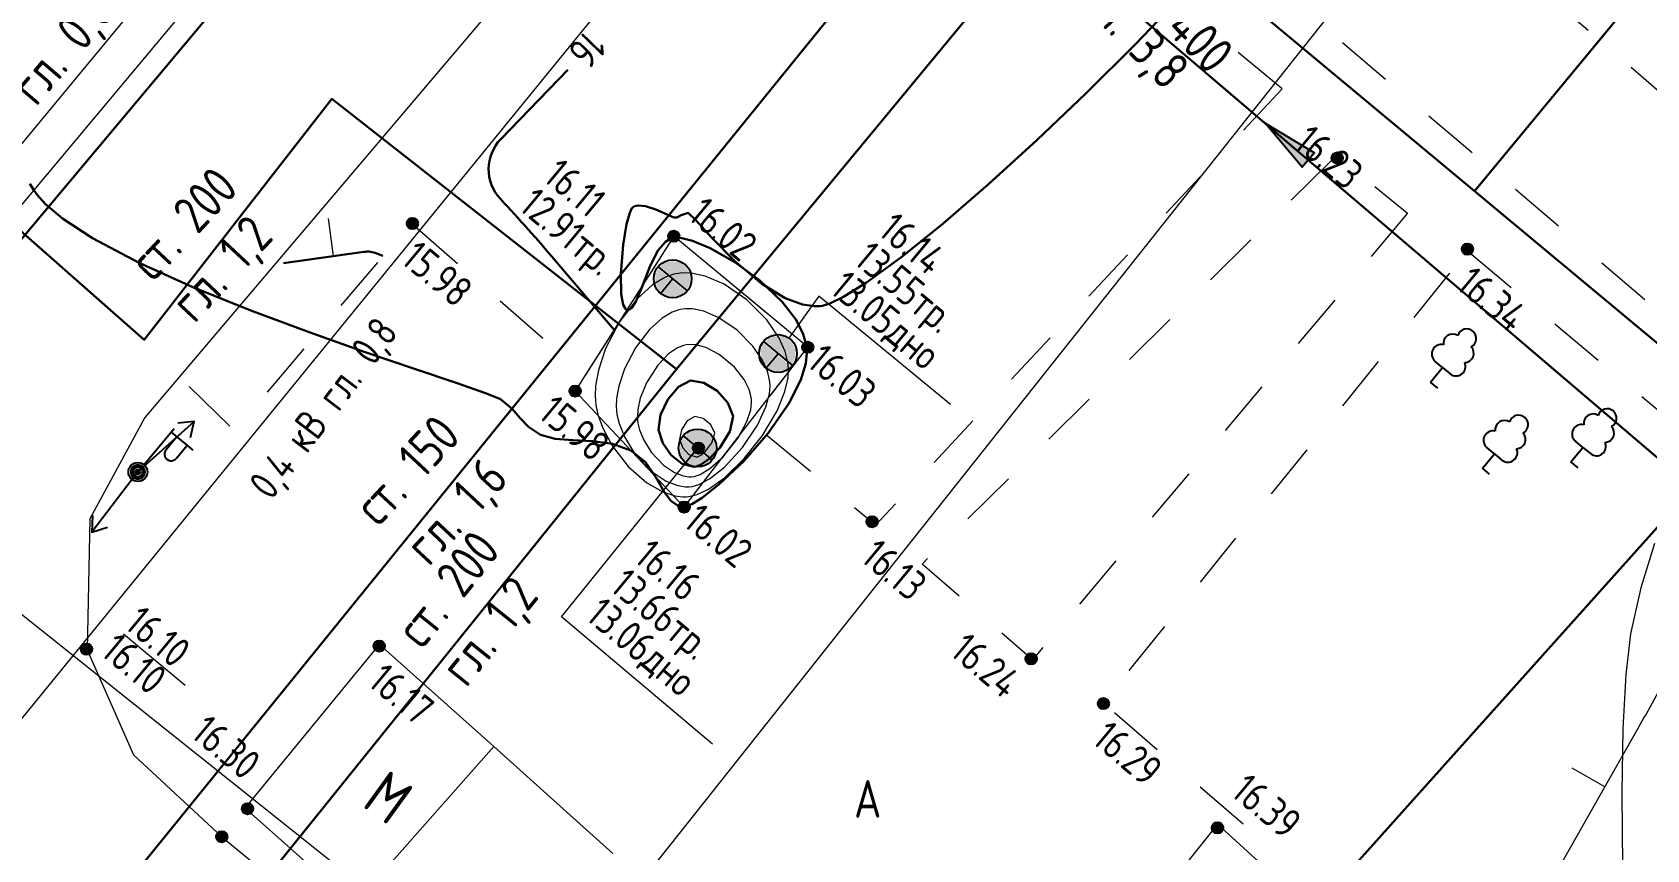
# Model space of a CAD drawing. Header units: metres. Extents: x -149473 to 83396, y -14167 to 104709.
# Drawn here: x -4699.49 to -4678.15, y 42731.4 to 42742.21 of the extents above; entities that cross this region are included whole.
import ezdxf
from ezdxf.enums import TextEntityAlignment as Align

# ---------------------------------------------------------------- set-up
doc = ezdxf.new("R2010")
doc.units = ezdxf.units.M
doc.linetypes.add('g5_01_5x1_5', pattern=[1.5, 0.75, -0.75])
for name, color, linetype, transparency in [('03_Здания и строения', 7, 'Continuous', 0.6), ('06_Инженерно-технические сооружения', 7, 'Continuous', 0.6), ('07_Объекты электропередачи', 7, 'Continuous', 0.6), ('10_Границы покрытий и угодий', 7, 'Continuous', 0.6), ('13_Растительность', 7, 'Continuous', 0.6), ('19_Горизонтали', 7, 'Continuous', 0.6), ('30_Канализация', 7, 'Continuous', 0.6), ('31_Водопровод', 7, 'Continuous', 0.6), ('32_Теплосеть', 7, 'Continuous', 0.6), ('33_Газопровод', 7, 'Continuous', 0.6), ('35_Телефон', 7, 'Continuous', 0.6), ('37_Кабель низкого напряжения', 7, 'Continuous', 0.6), ('44_Крышки колодцев', 7, 'Continuous', 0.6), ('61_Отметки высоты поверхности', 7, 'Continuous', 0.6)]:
    doc.layers.add(name, color=color, linetype=linetype, transparency=transparency)
doc.layers.add('Viewport2ForCustomObjects_0', color=7, linetype='Continuous')
doc.layers.add('Сети_Горизонтали.Вспомогательные', color=1, linetype='Continuous', lineweight=9)
doc.layers.add('Сети_Горизонтали.Основные', color=1, linetype='Continuous', lineweight=30)
doc.styles.add('LIKE11', font='GOST_0.TTF')
doc.styles.add('LIKE14', font='GOST_0.TTF')
doc.styles.add('LIKE17', font='GOST_0.TTF')
doc.styles.add('LIKE32', font='GOST_0.TTF')
doc.styles.add('Line_GUGK', font='GOST_0.TTF')
doc.styles.add('pragmai.shx', font='GOST_0.TTF')
doc.linetypes.add('g5_119_3', pattern='A,4,-1,[31,GUGK_2005.shx,S=0.1,R=0,X=0,Y=0],4,[31,GUGK_2005.shx,S=0.1,R=180,X=0,Y=0],-1', length=10)
doc.linetypes.add('g5_121_t', pattern='A,4,-0.4,["Т",Line_GUGK,S=1,R=0,X=0,Y=-0.5],-1.2,12', length=17.6)
doc.linetypes.add('g5_122_g', pattern='A,1,-1,1.5,-0.4,["Г",Line_GUGK,S=1,R=0,X=0,Y=-0.5],-1.5,1.5,-1,4,-1,4,-1,3', length=20.9)
doc.linetypes.add('g5_122_k', pattern='A,1,-1,1.5,-0.4,["К",Line_GUGK,S=1,R=0,X=0,Y=-0.5],-1.5,1.5,-1,4,-1,4,-1,3', length=20.9)
doc.linetypes.add('g5_122_kl', pattern='A,1,-1,1.5,-0.4,["Кл",Line_GUGK,S=1,R=0,X=0,Y=-0.5],-2.4,1.5,-1,4,-1,4,-1,3', length=21.8)
doc.linetypes.add('g5_122_t', pattern='A,1,-1,1.5,-0.4,["Т",Line_GUGK,S=1,R=0,X=0,Y=-0.5],-1.5,1.5,-1,4,-1,4,-1,3', length=20.9)
doc.linetypes.add('g5_122_v', pattern='A,1,-1,1.5,-0.4,["В",Line_GUGK,S=1,R=0,X=0,Y=-0.5],-1.5,1.5,-1,4,-1,4,-1,3', length=20.9)
doc.linetypes.add('g5_133_t', pattern='A,2,[27,GUGK_2005.shx,S=0.4,R=0,X=0,Y=0],2,-1,2,[27,GUGK_2005.shx,S=0.4,R=0,X=0,Y=0],2,-1,2,[27,GUGK_2005.shx,S=0.4,R=0,X=0,Y=0],2,-0.1,["V",Line_GUGK,S=1,R=0,X=0,Y=-0.5],-1', length=15.1)

# ---------------------------------------------------------------- blocks, each defined once
blk = doc.blocks.new('g5_115_1')
at = {"color": 0}
for points in [[(0, 0), (2, 0)], [(1.647, -0.252), (2, 0), (1.647, 0.252)]]:
    blk.add_lwpolyline(points, dxfattribs=at)
blk = doc.blocks.new('g5_110_1c')
h = blk.add_hatch(color=255)
edge = h.paths.add_edge_path()
edge.add_arc((0, 0), 0.212, 0, 360)
edge = h.paths.add_edge_path(flags=16)
edge.add_arc((0, 0), 0.0975, 0, 360)
h = blk.add_hatch(color=0)
edge = h.paths.add_edge_path()
edge.add_arc((0, 0), 0.06, 0, 360)
at = {"color": 0}
for p, q in [((0, 0.25), (0, 1.5)), ((0, 1.375), (0.75, 1.375))]:
    blk.add_line(p, q, dxfattribs=at)
blk.add_lwpolyline([(0.2, 1.375), (0.2, 0.932, 1.040016), (0.55, 0.932), (0.55, 1.375)], format="xyb", dxfattribs=at)
for radius in [0.25, 0.06]:
    blk.add_circle((0, 0), radius, dxfattribs=at)
blk = doc.blocks.new('g5_122_3')
blk.add_hatch(color=0).paths.add_polyline_path([(0, -0.25), (0, 0.25), (1.5, 0)])
at = {"color": 0}
blk.add_lwpolyline([(0, -0.25), (0, 0.25), (1.5, 0), (0, -0.25)], dxfattribs=at)
blk = doc.blocks.new('g5_367_1')
at = {"color": 0}
for points in [[(0, 0.497), (-0.257, 0.497)], [(0, 0.497), (0.257, 0.497)], [(0, 0), (0, 0.497)], [(0.25, 0), (0, 0)]]:
    blk.add_lwpolyline(points, dxfattribs=at)
for centre, start, end in [((0, 1.5), 90, 202.242), ((0, 1.5), 337.758, 90), ((-0.197, 1.158), 97.9406, 227.8197), ((0.197, 1.158), 312.1803, 82.0594), ((-0.257, 0.747), 115.6346, 270), ((0.257, 0.747), 270, 64.3654)]:
    blk.add_arc(centre, 0.25, start, end, dxfattribs=at)
blk = doc.blocks.new('g5_117t')
h = blk.add_hatch(color=255)
h.paths.add_polyline_path([(-0.038, -0.038), (-0.461, -0.038, 0.367426), (-0.038, -0.461)])
h.paths.add_polyline_path([(0.037, -0.461, 0.367426), (0.461, -0.038), (0.037, -0.038)])
h.paths.add_polyline_path([(0.461, 0.037, 0.921954), (-0.461, 0.037)])
at = {"color": 0}
for points in [[(-0.5, 0), (0.5, 0)], [(0, -0.5), (0, 0)]]:
    blk.add_lwpolyline(points, dxfattribs=at)
blk.add_circle((0, 0), 0.5, dxfattribs=at)
blk = doc.blocks.new('g5_330')
blk.add_hatch(color=0).paths.add_polyline_path([(0.15, 0, 1), (-0.15, 0, 1)])
at = {"color": 0}
blk.add_circle((0, 0), 0.15, dxfattribs=at)
blk = doc.blocks.new('g_scratch')
at = {"color": 0, "linetype": 'ByBlock', "lineweight": 15}
blk.add_line((0, 0), (1, 0), dxfattribs=at)
blk = doc.blocks.new('CustomObjectsInViewport2_0')
at = {"layer": 'Сети_Горизонтали.Вспомогательные', "color": 42, "elevation": 16.5, "flags": 128}
blk.add_lwpolyline([(2748.049, 1839.72), (2747.686, 1838.543), (2747.415, 1837.329), (2747.289, 1836.252), (2747.216, 1834.824), (2747.188, 1833.112), (2747.2, 1831.183)], dxfattribs=at)
at = {"layer": 'Сети_Горизонтали.Вспомогательные', "color": 42, "flags": 128}
for points, elevation in [([(2722.458, 1840.955), (2722.547, 1840.965), (2722.734, 1841.014), (2723.035, 1841.157), (2723.456, 1841.456), (2723.982, 1841.965), (2724.462, 1842.573), (2724.847, 1843.224), (2725.056, 1843.738), (2725.138, 1844.101), (2725.152, 1844.326), (2725.145, 1844.431), (2725.127, 1844.552), (2725.062, 1844.797), (2724.898, 1845.163), (2724.577, 1845.634), (2724.053, 1846.16), (2723.449, 1846.572), (2722.946, 1846.787), (2722.577, 1846.865), (2722.343, 1846.872), (2722.23, 1846.86), (2722.119, 1846.838), (2721.897, 1846.758), (2721.567, 1846.564), (2721.147, 1846.186), (2720.681, 1845.575), (2720.316, 1844.876), (2720.123, 1844.302), (2720.048, 1843.886), (2720.037, 1843.625), (2720.044, 1843.501), (2720.059, 1843.379), (2720.111, 1843.132), (2720.241, 1842.764), (2720.494, 1842.288), (2720.913, 1841.752), (2721.407, 1841.322), (2721.829, 1841.084), (2722.147, 1840.981), (2722.356, 1840.955), (2722.458, 1840.955)], 15.5), ([(2722.521, 1841.218), (2722.604, 1841.228), (2722.78, 1841.28), (2723.063, 1841.429), (2723.457, 1841.74), (2723.931, 1842.256), (2724.33, 1842.849), (2724.554, 1843.331), (2724.646, 1843.674), (2724.664, 1843.884), (2724.659, 1843.983), (2724.644, 1844.079), (2724.592, 1844.274), (2724.462, 1844.565), (2724.207, 1844.94), (2723.79, 1845.358), (2723.309, 1845.686), (2722.909, 1845.857), (2722.616, 1845.919), (2722.43, 1845.924), (2722.34, 1845.915), (2722.252, 1845.897), (2722.075, 1845.834), (2721.813, 1845.679), (2721.478, 1845.378), (2721.107, 1844.892), (2720.817, 1844.337), (2720.664, 1843.88), (2720.605, 1843.55), (2720.596, 1843.342), (2720.601, 1843.243), (2720.616, 1843.126), (2720.671, 1842.891), (2720.811, 1842.541), (2721.083, 1842.1), (2721.523, 1841.634), (2721.919, 1841.368), (2722.224, 1841.25), (2722.424, 1841.219), (2722.521, 1841.218)], 15), ([(2722.584, 1841.481), (2722.658, 1841.491), (2722.817, 1841.544), (2723.074, 1841.698), (2723.424, 1842.012), (2723.819, 1842.513), (2724.053, 1842.944), (2724.154, 1843.256), (2724.176, 1843.446), (2724.172, 1843.535), (2724.159, 1843.621), (2724.107, 1843.794), (2723.976, 1844.052), (2723.721, 1844.376), (2723.316, 1844.712), (2722.962, 1844.896), (2722.698, 1844.967), (2722.53, 1844.977), (2722.45, 1844.97), (2722.371, 1844.953), (2722.214, 1844.891), (2721.982, 1844.735), (2721.694, 1844.436), (2721.396, 1843.966), (2721.233, 1843.559), (2721.166, 1843.261), (2721.154, 1843.073), (2721.158, 1842.985), (2721.169, 1842.898), (2721.211, 1842.723), (2721.314, 1842.463), (2721.516, 1842.136), (2721.843, 1841.79), (2722.137, 1841.592), (2722.364, 1841.505), (2722.512, 1841.481), (2722.584, 1841.481)], 14.5), ([(2722.711, 1842.006), (2722.75, 1842.013), (2722.835, 1842.055), (2722.969, 1842.17), (2723.124, 1842.379), (2723.199, 1842.638), (2723.096, 1842.856), (2722.891, 1843.027), (2722.67, 1843.079), (2722.473, 1842.957), (2722.322, 1842.719), (2722.273, 1842.469), (2722.354, 1842.249), (2722.52, 1842.073), (2722.711, 1842.006)], 13.5)]:
    blk.add_lwpolyline(points, close=True, dxfattribs=dict(at, elevation=elevation))
at = {"layer": 'Сети_Горизонтали.Основные', "color": 40, "elevation": 16, "flags": 128}
blk.add_lwpolyline([(2705.095, 1849.227), (2705.197, 1849.061), (2705.283, 1848.938), (2705.507, 1848.69), (2705.959, 1848.31), (2706.751, 1847.793), (2707.982, 1847.142), (2709.404, 1846.5), (2710.931, 1845.882), (2712.477, 1845.303), (2713.959, 1844.779), (2715.29, 1844.324), (2716.387, 1843.954), (2717.165, 1843.684), (2717.537, 1843.53), (2717.845, 1843.278), (2718.057, 1843.033), (2718.272, 1842.801), (2718.593, 1842.591), (2718.978, 1842.487), (2719.451, 1842.45), (2719.972, 1842.424), (2720.498, 1842.352), (2720.986, 1842.178), (2721.368, 1841.864), (2721.64, 1841.471), (2721.863, 1841.085), (2722.044, 1840.842), (2722.203, 1840.728), (2722.326, 1840.694), (2722.395, 1840.693), (2722.451, 1840.702), (2722.592, 1840.757), (2722.868, 1840.924), (2723.322, 1841.282), (2723.967, 1841.896), (2724.61, 1842.631), (2725.163, 1843.42), (2725.478, 1844.042), (2725.611, 1844.481), (2725.638, 1844.752), (2725.632, 1844.88), (2725.612, 1845.004), (2725.538, 1845.255), (2725.35, 1845.628), (2724.982, 1846.112), (2724.392, 1846.672), (2723.731, 1847.153), (2723.079, 1847.523), (2722.617, 1847.718), (2722.333, 1847.795), (2722.182, 1847.81), (2722.12, 1847.805), (2722.043, 1847.785), (2721.899, 1847.697), (2721.709, 1847.472), (2721.495, 1847.058), (2721.273, 1846.491), (2721.114, 1846.114), (2720.998, 1845.938), (2720.919, 1845.893), (2720.878, 1845.897), (2720.84, 1845.921), (2720.78, 1846.03), (2720.727, 1846.315), (2720.717, 1846.851), (2720.78, 1847.613), (2720.871, 1848.161), (2720.954, 1848.461), (2721.012, 1848.582), (2721.041, 1848.614), (2721.082, 1848.637), (2721.182, 1848.657), (2721.368, 1848.637), (2721.642, 1848.552), (2721.94, 1848.421), (2722.076, 1848.353), (2722.139, 1848.341), (2722.202, 1848.334), (2722.313, 1848.402), (2722.499, 1848.459), (2722.697, 1848.265), (2723.129, 1847.791), (2723.734, 1847.183), (2724.45, 1846.585), (2725.063, 1846.209), (2725.524, 1846.037), (2725.826, 1845.991), (2725.973, 1845.992), (2726.052, 1846.004), (2726.242, 1846.062), (2726.602, 1846.236), (2727.211, 1846.615), (2728.146, 1847.299), (2729.237, 1848.181), (2730.441, 1849.222), (2731.717, 1850.383), (2733.021, 1851.628), (2734.313, 1852.916), (2735.55, 1854.211)], dxfattribs=at)
at = {"layer": 'Сети_Горизонтали.Основные', "color": 40, "elevation": 14, "flags": 128}
blk.add_lwpolyline([(2722.648, 1841.744), (2722.709, 1841.753), (2722.841, 1841.805), (2723.054, 1841.954), (2723.332, 1842.248), (2723.6, 1842.683), (2723.686, 1843.086), (2723.548, 1843.438), (2723.264, 1843.754), (2722.909, 1843.97), (2722.56, 1844.024), (2722.242, 1843.861), (2721.961, 1843.528), (2721.769, 1843.119), (2721.715, 1842.727), (2721.824, 1842.372), (2722.051, 1842.052), (2722.343, 1841.823), (2722.648, 1841.744)], close=True, dxfattribs=at)

msp = doc.modelspace()

# ---------------------------------------------------------------- linework, layer by layer
at = {"color": 7, "linetype": 'Continuous', "lineweight": 5, "flags": 128}
for points in [[(-4687.355, 42737.288), (-4689.094, 42738.722), (-4689.489, 42738.166)], [(-4690.499, 42732.796), (-4692.496, 42734.481), (-4690.855, 42736.518)]]:
    msp.add_lwpolyline(points, dxfattribs=at)
at = {"layer": '03_Здания и строения', "color": 7, "linetype": 'Continuous', "lineweight": 20, "flags": 128}
for points in [[(-4696.678, 42731.951), (-4694.903, 42734.114), (-4693.392, 42732.767), (-4691.817, 42731.353)], [(-4695.241, 42730.674), (-4693.392, 42732.767)], [(-4695.241, 42730.674), (-4696.678, 42731.951)], [(-4685.091, 42725.605), (-4684.694, 42726.032), (-4683.94, 42726.898), (-4682.762, 42728.356), (-4681.66, 42729.768), (-4683.825, 42731.741), (-4684.949, 42730.329), (-4686.126, 42728.856), (-4687.184, 42727.579), (-4685.091, 42725.605)]]:
    msp.add_lwpolyline(points, dxfattribs=at)
at = {"layer": '06_Инженерно-технические сооружения', "color": 7, "linetype": 'Continuous', "lineweight": 20, "flags": 128}
msp.add_lwpolyline([(-4691.013, 42739.513), (-4692.183, 42737.675), (-4692.316, 42737.466), (-4690.875, 42735.933), (-4690.001, 42737.063), (-4689.241, 42738.045), (-4691.013, 42739.513)], dxfattribs=at)
at = {"layer": '10_Границы покрытий и угодий', "color": 7, "linetype": 'Continuous', "lineweight": 20, "flags": 128}
for points in [[(-4708.562, 42729.525), (-4702.651, 42736.322), (-4696.614, 42743.541), (-4692.133, 42748.921), (-4689.003, 42749.036), (-4682.015, 42749.376), (-4680.983, 42749.721), (-4680.307, 42750.256), (-4678.831, 42751.913)], [(-4686.9, 42746.144), (-4688.467, 42746.036), (-4689.927, 42745.764), (-4691.43, 42744.87), (-4698.004, 42737.115), (-4698.731, 42735.777), (-4698.769, 42734.043), (-4698.157, 42732.654), (-4696.988, 42731.573), (-4691.054, 42726.686), (-4687.487, 42723.771), (-4683.113, 42720.263), (-4681.743, 42719.658), (-4680.928, 42719.597), (-4679.287, 42719.856), (-4677.812, 42720.875), (-4676.221, 42722.766)]]:
    msp.add_lwpolyline(points, dxfattribs=at)
at = {"layer": '10_Границы покрытий и угодий', "color": 7, "linetype": 'g5_01_5x1_5', "lineweight": 20, "flags": 128}
for points in [[(-4674.381, 42738.315), (-4679.162, 42742.438), (-4676.615, 42745.681), (-4678.44, 42747.269), (-4682.375, 42742.249), (-4679.49, 42739.8), (-4675.138, 42736.082)], [(-4682.971, 42741.464), (-4688.446, 42745.982)], [(-4682.971, 42741.464), (-4688.345, 42735.692), (-4690.001, 42737.063), (-4689.241, 42738.045), (-4691.013, 42739.513), (-4692.183, 42737.675), (-4694.488, 42739.687), (-4696.82, 42736.945), (-4697.501, 42737.606)], [(-4681.31, 42739.818), (-4686.269, 42733.911), (-4687.73, 42735.179), (-4682.246, 42740.586), (-4681.31, 42739.818)], [(-4680.516, 42739.318), (-4675.737, 42735.324), (-4677.189, 42733.394), (-4674.267, 42730.797), (-4677.719, 42726.748), (-4685.338, 42733.343), (-4680.516, 42739.318)]]:
    msp.add_lwpolyline(points, dxfattribs=at)
at = {"layer": '19_Горизонтали', "color": 32, "linetype": 'Continuous', "lineweight": 30, "elevation": 8, "flags": 128}
for points in [[(-4691.801, 42738.275), (-4692.579, 42739.192, 0.012711), (-4693.305, 42740.007), (-4693.305, 42740.007, -0.400309), (-4693.299, 42740.798), (-4692.411, 42741.714)], [(-4694.857, 42739.254), (-4694.939, 42739.286, 0.129879), (-4695.109, 42739.307), (-4696.17, 42739.159)]]:
    msp.add_lwpolyline(points, format="xyb", dxfattribs=at)
at = {"layer": '19_Горизонтали', "color": 32, "linetype": 'Continuous', "lineweight": 20, "elevation": 8.25, "flags": 128}
msp.add_lwpolyline([(-4676.555, 42736.008), (-4677.4, 42734.547, 0.005037), (-4677.835, 42733.776), (-4677.835, 42733.776, -0.002782), (-4678.267, 42733.003), (-4680.464, 42729.124)], format="xyb", dxfattribs=at)
at = {"layer": '30_Канализация', "color": 12, "linetype": 'g5_122_k', "lineweight": 30, "flags": 128}
msp.add_lwpolyline([(-4714.391, 42771.934), (-4698.622, 42758.161), (-4688.782, 42750.382), (-4691.205, 42747.842), (-4675.649, 42734.573), (-4673.329, 42732.846)], dxfattribs=at)
at = {"layer": '30_Канализация', "color": 42, "linetype": 'g5_122_kl', "lineweight": 30, "flags": 128}
msp.add_lwpolyline([(-4708.252, 42729.202), (-4692.906, 42747.511)], dxfattribs=at)
at = {"layer": '31_Водопровод', "color": 94, "linetype": 'g5_122_v', "lineweight": 30, "flags": 128}
msp.add_lwpolyline([(-4707.163, 42735.776), (-4699.657, 42729.209), (-4685.529, 42746.635)], dxfattribs=at)
at = {"layer": '32_Теплосеть', "color": 5, "linetype": 'g5_122_t', "lineweight": 30, "flags": 128}
msp.add_lwpolyline([(-4702.197, 42741.829), (-4698.013, 42738.144), (-4695.532, 42741.33), (-4690.974, 42737.756), (-4682.481, 42748.036), (-4677.008, 42743.741)], dxfattribs=at)
at = {"layer": '32_Теплосеть', "color": 5, "linetype": 'g5_121_t', "lineweight": 30, "flags": 128}
msp.add_lwpolyline([(-4690.974, 42737.756), (-4696.925, 42730.367), (-4669.935, 42708.11), (-4667.465, 42710.981)], dxfattribs=at)
at = {"layer": '33_Газопровод', "color": 132, "linetype": 'g5_122_g', "lineweight": 30, "flags": 128}
for points in [[(-4693.736, 42751.191), (-4676.761, 42737.058)], [(-4680.427, 42740.11), (-4678.503, 42742.432)], [(-4695.793, 42715.811), (-4676.761, 42737.058)]]:
    msp.add_lwpolyline(points, dxfattribs=at)
at = {"layer": '35_Телефон', "color": 6, "linetype": 'g5_133_t', "lineweight": 20, "flags": 128}
for points in [[(-4693.407, 42764.458), (-4685.397, 42757.951), (-4702.739, 42736.987), (-4708.343, 42730.594), (-4713.933, 42732.448)], [(-4702.739, 42736.987), (-4675.501, 42715.256), (-4672.603, 42718.816)]]:
    msp.add_lwpolyline(points, dxfattribs=at)
at = {"layer": '37_Кабель низкого напряжения', "color": 1, "linetype": 'g5_119_3', "lineweight": 20, "flags": 128}
for points in [[(-4697.49, 42777.726), (-4703.82, 42769.882), (-4683.265, 42753.227), (-4708.039, 42722.829), (-4705.552, 42720.848)], [(-4702.552, 42716.985), (-4673.505, 42753.582), (-4679.242, 42758.364), (-4677.197, 42760.729)]]:
    msp.add_lwpolyline(points, dxfattribs=at)
at = {"layer": '61_Отметки высоты поверхности', "color": 7, "linetype": 'Continuous', "lineweight": 5, "flags": 128}
msp.add_lwpolyline([(-4698.287, 42734.257), (-4697.471, 42733.579)], dxfattribs=at)

# ---------------------------------------------------------------- block references
at = {"layer": '07_Объекты электропередачи', "color": 7, "linetype": 'Continuous', "lineweight": 20, "xscale": 0.5, "yscale": 0.5, "zscale": 0.5}
for name, rotation in [('g5_110_1c', 320.2655211251469), ('g5_115_1', 41.94488837234365), ('g5_115_1', 232.5105949706627)]:
    msp.add_blockref(name, (-4698.097, 42736.396, 8.061), dxfattribs=dict(at, rotation=rotation))
at = {"layer": '13_Растительность', "color": 92, "linetype": 'Continuous', "lineweight": 20, "xscale": 0.5, "yscale": 0.5, "zscale": 0.5, "rotation": 320.2655211251469}
for p in [(-4681.007, 42737.586), (-4680.322, 42736.445), (-4679.152, 42736.53)]:
    msp.add_blockref('g5_367_1', p, dxfattribs=at)
at = {"layer": '19_Горизонтали', "color": 32, "linetype": 'Continuous', "lineweight": -3, "xscale": 0.5, "yscale": 0.5, "zscale": 0.5}
for p, rotation in [((-4695.51, 42739.251, 8), 97.90471020452816), ((-4678.702, 42732.235, 8.25), 150.4781788877337)]:
    msp.add_blockref('g_scratch', p, dxfattribs=dict(at, rotation=rotation))
at = {"layer": '30_Канализация', "color": 7, "linetype": 'Continuous', "lineweight": 20, "xscale": 0.5, "yscale": 0.5, "zscale": 0.5, "rotation": 139.5351230071061}
msp.add_blockref('g5_122_3', (-4682.622, 42740.521), dxfattribs=at)
at = {"layer": '44_Крышки колодцев', "color": 7, "linetype": 'Continuous', "lineweight": 20, "xscale": 0.5, "yscale": 0.5, "zscale": 0.5, "rotation": 320.2244407250127}
for p in [(-4691.027, 42738.95, 8.053), (-4689.634, 42737.962, 8.072), (-4690.698, 42736.713, 8.079)]:
    msp.add_blockref('g5_117t', p, dxfattribs=at)
at = {"layer": '61_Отметки высоты поверхности', "color": 7, "linetype": 'Continuous', "lineweight": 20, "xscale": 0.5, "yscale": 0.5, "zscale": 0.5}
for p, rotation in [((-4682.241, 42740.549), 320.1837874390728), ((-4694.468, 42739.682), 320.1837874390728), ((-4691.013, 42739.513, 8.009), 320.2244407250127), ((-4680.52, 42739.343), 320.1837874390728), ((-4689.241, 42738.045, 8.014), 320.2244407250127), ((-4692.316, 42737.466, 7.989), 320.2244407250127), ((-4690.687, 42736.712, 6.528), 320.2244407250127), ((-4690.875, 42735.933, 8.01), 320.2244407250127), ((-4688.391, 42735.738), 320.1837874390728), ((-4698.775, 42734.053), 320.1837874390728), ((-4694.906, 42734.094), 320.1837874390728), ((-4686.288, 42733.925), 320.1837874390728), ((-4685.332, 42733.333), 320.1837874390728), ((-4696.646, 42731.944), 320.1837874390728), ((-4683.824, 42731.691), 320.1837874390728), ((-4696.988, 42731.573, 8.097), 320.2244407250127)]:
    msp.add_blockref('g5_330', p, dxfattribs=dict(at, rotation=rotation))
at = {"layer": 'Viewport2ForCustomObjects_0', "xscale": 0.5, "yscale": 0.5, "zscale": 0.5}
msp.add_blockref('CustomObjectsInViewport2_0', (-6052.071, 41815.592), dxfattribs=at)

# ---------------------------------------------------------------- texts
at = {"color": 7, "linetype": 'Continuous', "lineweight": 15, "ltscale": 0.5, "style": 'LIKE11'}
for s, p in [('16.11', (-4692.76, 42740.261)), ('12.91тр.', (-4693.08, 42739.876)), ('16.14', (-4688.33, 42739.549)), ('13.55тр.', (-4688.65, 42739.165)), ('13.05дно', (-4688.969, 42738.78)), ('16.16', (-4691.556, 42735.228)), ('13.66тр.', (-4691.876, 42734.844)), ('13.06дно', (-4692.196, 42734.459))]:
    msp.add_text(s, height=0.4, rotation=320.2244, dxfattribs=at).set_placement(p)
at = {"layer": '03_Здания и строения', "color": 7, "linetype": 'Continuous', "lineweight": 15, "style": 'LIKE14'}
msp.add_text('М', height=0.6, rotation=324.1028, dxfattribs=at).set_placement((-4695.154, 42731.988))
at = {"layer": '10_Границы покрытий и угодий', "color": 7, "linetype": 'Continuous', "lineweight": 15, "style": 'LIKE11'}
msp.add_text('А', height=0.5, dxfattribs=at).set_placement((-4688.63, 42731.824))
at = {"layer": '19_Горизонтали', "color": 32, "linetype": 'Continuous', "lineweight": 15, "style": 'pragmai.shx'}
msp.add_text('16', height=0.4, rotation=225.9079, dxfattribs=at).set_placement((-4692.155, 42741.978, 8), align=Align.MIDDLE_CENTER)
at = {"layer": '30_Канализация', "color": 12, "linetype": 'Continuous', "lineweight": 15, "style": 'LIKE32'}
for s, p in [('кер. 400', (-4685.35, 42743.111)), ('гл. 3,8', (-4685.672, 42742.629))]:
    msp.add_text(s, height=0.5, rotation=313.5885, dxfattribs=at).set_placement(p)
at = {"layer": '31_Водопровод', "color": 94, "linetype": 'Continuous', "lineweight": 15, "style": 'LIKE32'}
for s, p in [('ст. 150', (-4694.917, 42735.659)), ('гл. 1,6', (-4694.251, 42735.134))]:
    msp.add_text(s, height=0.5, rotation=46.9063, dxfattribs=at).set_placement(p)
at = {"layer": '32_Теплосеть', "color": 5, "linetype": 'Continuous', "lineweight": 15, "style": 'LIKE32'}
for s, rotation, p in [('ст. 200', 46.9063, (-4697.894, 42738.898)), ('гл. 1,2', 46.9063, (-4697.35, 42738.348)), ('ст. 200', 51.1802, (-4694.339, 42734.039)), ('гл. 1,2', 51.1802, (-4693.756, 42733.531))]:
    msp.add_text(s, height=0.5, rotation=rotation, dxfattribs=at).set_placement(p)
at = {"layer": '35_Телефон', "color": 6, "linetype": 'Continuous', "lineweight": 15, "style": 'LIKE32'}
msp.add_text('гл. 0,8', height=0.5, rotation=49.5749, dxfattribs=at).set_placement((-4699.443, 42741.216))
at = {"layer": '37_Кабель низкого напряжения', "color": 1, "linetype": 'Continuous', "lineweight": 15, "style": 'LIKE32'}
msp.add_text('0,4 кВ гл. 0,8', height=0.4, rotation=52.7486, dxfattribs=at).set_placement((-4696.336, 42736.005))
at = {"layer": '61_Отметки высоты поверхности', "color": 7, "linetype": 'Continuous', "lineweight": 15, "ltscale": 0.5, "style": 'LIKE17'}
for s, rotation, p in [('16.23', 320.1838, (-4682.838, 42740.705)), ('16.02', 320.2244, (-4690.846, 42739.754)), ('15.98', 320.1838, (-4694.639, 42739.174, -7.372)), ('16.34', 320.1838, (-4680.691, 42738.835, -7.372)), ('16.03', 320.2244, (-4689.273, 42737.811)), ('15.98', 320.2244, (-4692.826, 42737.133)), ('16.02', 320.2244, (-4690.907, 42735.7)), ('16.13', 320.1838, (-4688.562, 42735.23, -7.372)), ('16.10', 320.1838, (-4698.293, 42734.345, -7.372)), ('16.10', 320.1838, (-4698.608, 42733.988, -7.372)), ('16.24', 320.1838, (-4687.381, 42733.99, -7.372)), ('16.17', 320.1838, (-4695.077, 42733.587, -7.372)), ('16.30', 320.1838, (-4697.417, 42732.905, -7.372)), ('16.29', 320.1838, (-4685.503, 42732.825, -7.372)), ('16.39', 320.1838, (-4683.668, 42732.13, -7.372))]:
    msp.add_text(s, height=0.4, rotation=rotation, dxfattribs=at).set_placement(p)

doc.saveas('drawing.dxf')
